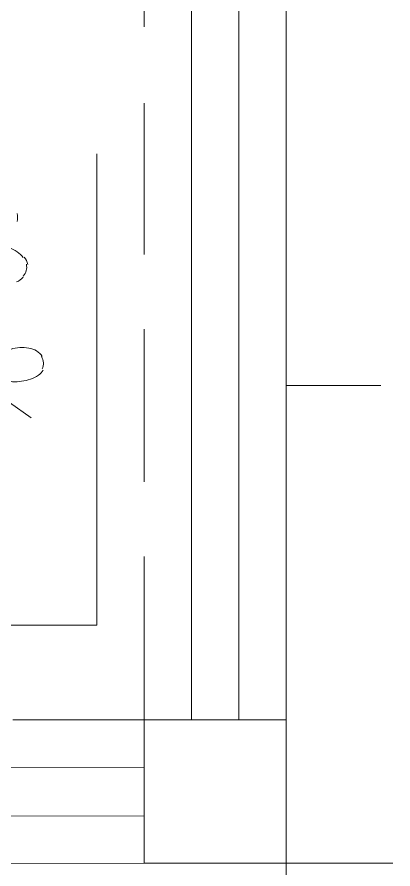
# Model space of a CAD drawing. Header units: metres. Extents: x 14 to 155, y 0 to 125.
# Drawn here: x 57.891 to 58.285, y 96.981 to 97.875 of the extents above; entities that cross this region are included whole.
import ezdxf

# ---------------------------------------------------------------- set-up
doc = ezdxf.new("R2010")
doc.units = ezdxf.units.M
doc.layers.add('PDF_Geometry', color=7, linetype='Continuous', true_color=0xc0c0c0)

msp = doc.modelspace()

# ---------------------------------------------------------------- linework, layer by layer
at = {"layer": 'PDF_Geometry', "color": 0, "lineweight": 5}
msp.add_lwpolyline([(54.79957, 103.23794), (52.04376, 103.23784), (52.044, 96.98688), (58.17336, 96.98712), (58.17329, 98.98755)], dxfattribs=at)
at = {"layer": 'PDF_Geometry', "color": 0, "lineweight": 0}
for points in [[(58.12367, 97.1375), (58.07407, 97.13749), (58.074, 98.98754), (58.1236, 98.98754)], [(58.17336, 97.1375), (58.02457, 97.13749), (58.02457, 96.98702), (58.17336, 96.98702)], [(52.19438, 97.08767), (58.02448, 97.0879), (58.02448, 97.03671), (52.19438, 97.03648)]]:
    msp.add_lwpolyline(points, close=True, dxfattribs=at)
for points in [[(58.02445, 97.86409), (58.02444, 98.02253)], [(58.02446, 97.62567), (58.02445, 97.78411)], [(57.97486, 97.73123), (57.97488, 97.23668)], [(58.02447, 97.38716), (58.02446, 97.5472)], [(57.56994, 97.50236), (57.70598, 97.51353), (57.83723, 97.50238), (57.90605, 97.45438)], [(58.27254, 97.48805), (58.17334, 97.48804)], [(57.88684, 97.13749), (58.02448, 97.13749), (58.02447, 97.30869)], [(57.35872, 97.23675), (57.97488, 97.23678)], [(58.17337, 96.79183), (58.17336, 96.98712), (58.2854, 96.98712)]]:
    msp.add_lwpolyline(points, dxfattribs=at)
for points in [[(57.89761, 97.62248, 0.087268), (57.89123, 97.6282, 0.074954), (57.8827, 97.6327, 0.081618), (57.87323, 97.63354)], [(57.91749, 97.5185, 0.112979), (57.91167, 97.5245, 0.088824), (57.90333, 97.52722, 0.074265), (57.89386, 97.52797, 0.074849), (57.88439, 97.526, 0.088992), (57.87783, 97.52197, 0.102553), (57.87267, 97.51644)], [(57.8722, 97.50228, 0.112979), (57.87802, 97.49628, 0.092185), (57.88636, 97.49197, 0.074265), (57.89583, 97.49281, 0.074849), (57.90521, 97.49478, 0.088992), (57.91346, 97.49882, 0.102553), (57.91861, 97.50435)]]:
    msp.add_lwpolyline(points, format="xyb", dxfattribs=at)
for centre, radius, start, end in [((57.88671, 97.61213), 0.01452, 345.94207, 12.44847), ((57.88302, 97.61489), 0.01962, 292.65481, 317.22821)]:
    msp.add_arc(centre, radius, start, end, dxfattribs=at)
for points in [[(57.89114, 97.66026), (57.89179, 97.66298), (57.89179, 97.66588), (57.89132, 97.6686)], [(57.9023, 97.61516), (57.90164, 97.61788), (57.90042, 97.62051), (57.89864, 97.62266)], [(57.89761, 97.60279), (57.89911, 97.60448), (57.90023, 97.60644), (57.9008, 97.6086)], [(57.9188, 97.51203), (57.91871, 97.51429), (57.91796, 97.51644), (57.91683, 97.51841)], [(57.91758, 97.50547), (57.91852, 97.50753), (57.91899, 97.50978), (57.9188, 97.51203)]]:
    msp.add_open_spline(points, degree=3, dxfattribs=at)

doc.saveas('drawing.dxf')
